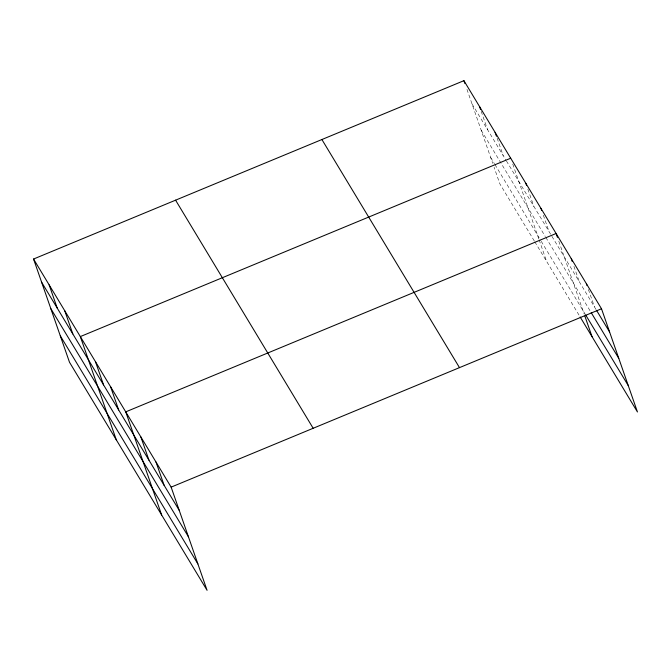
<?xml version="1.0" encoding="UTF-8"?>
<svg xmlns="http://www.w3.org/2000/svg" width="671" height="671" viewBox="0 0 671 671"><rect width="100%" height="100%" fill="white"/><g stroke="black" fill="none" stroke-linecap="round" stroke-linejoin="round"><path stroke-width="0.5" stroke-dasharray="3.35 2.52" d="M472.007 103.888L505.884 160.05M506.42 160.939L596.083 309.591M481.199 130.283L545.28 236.511M545.817 237.408L590.681 311.789M490.669 157.475L494.435 163.716M494.972 164.605L540.692 240.403M541.237 241.3L585.02 313.885M534.275 240.923L499.861 183.862L494.074 167.247M534.812 241.812L579.61 316.083M588.4 289.486L594.464 306.899M573.94 266.328L579.333 281.812M558.8 241.241L584.215 314.213M543.334 215.181L549.063 231.629M527.859 189.121L533.923 206.534M512.728 164.026L538.813 238.943M539.149 239.916L546.639 261.422M497.136 138.176L503.2 155.597M481.199 111.361L487.607 129.746M466.957 89.377L492.715 163.338"/><path stroke-width="1.01" d="M33.55 259.031L171.139 487.138L207.079 590.329L69.49 362.231L33.55 259.031L463.921 80.671L601.51 308.769L637.45 411.969L580.155 316.98M510.706 158.222L80.327 336.582L116.268 439.782M171.139 487.138L601.51 308.769M596.628 310.488L609.603 331.994M591.226 312.686L618.788 358.389M585.557 314.783L628.257 385.573M321.904 139.526L459.492 367.633M175.576 200.168L313.164 428.274M41.636 282.256L179.224 510.354M50.828 308.643L188.417 536.75M60.298 335.835L197.886 563.942M586.379 283.682L587.05 285.62M571.239 258.587L572.254 261.489M557.458 237.366L556.108 233.5L125.737 411.86L161.669 515.06M584.894 316.167L592.048 336.699M540.977 208.404L541.648 210.342M525.838 183.317L526.509 185.246M495.114 132.372L496.456 136.247M479.513 106.521L480.528 109.423M463.921 80.671L464.936 83.573M156.007 462.042L164.093 485.267M140.868 436.947L148.954 460.172M110.598 386.764L118.683 409.989M95.467 361.677L103.552 384.902M64.735 310.732L72.82 333.957M49.142 284.881L57.228 308.106"/></g></svg>
